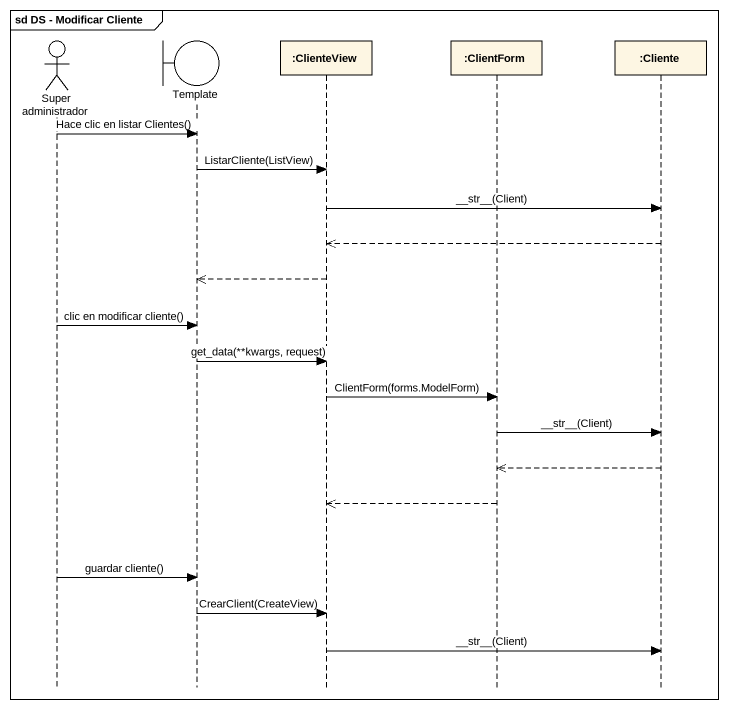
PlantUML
@startuml
mainframe sd DS - Modificar Cliente
hide footbox
actor "Super administrador" as Super_administrador
boundary Template
participant ":ClienteView" as ClienteView
participant ":ClientForm" as ClientForm
participant ":Cliente" as Cliente

Super_administrador -> Template : Hace clic en listar Clientes()
Template -> ClienteView : ListarCliente(ListView)
ClienteView -> Cliente : ~__str~__(Client)
Cliente -->> ClienteView
ClienteView -->> Template
Super_administrador -> Template : clic en modificar cliente()
Template -> ClienteView : get_data(**kwargs, request)
ClienteView -> ClientForm : ClientForm(forms.ModelForm)
ClientForm -> Cliente : ~__str~__(Client)
Cliente -->> ClientForm
ClientForm -->> ClienteView
Super_administrador -> Template : guardar cliente()
Template -> ClienteView : CrearClient(CreateView)
ClienteView -> Cliente : ~__str~__(Client)
@enduml
